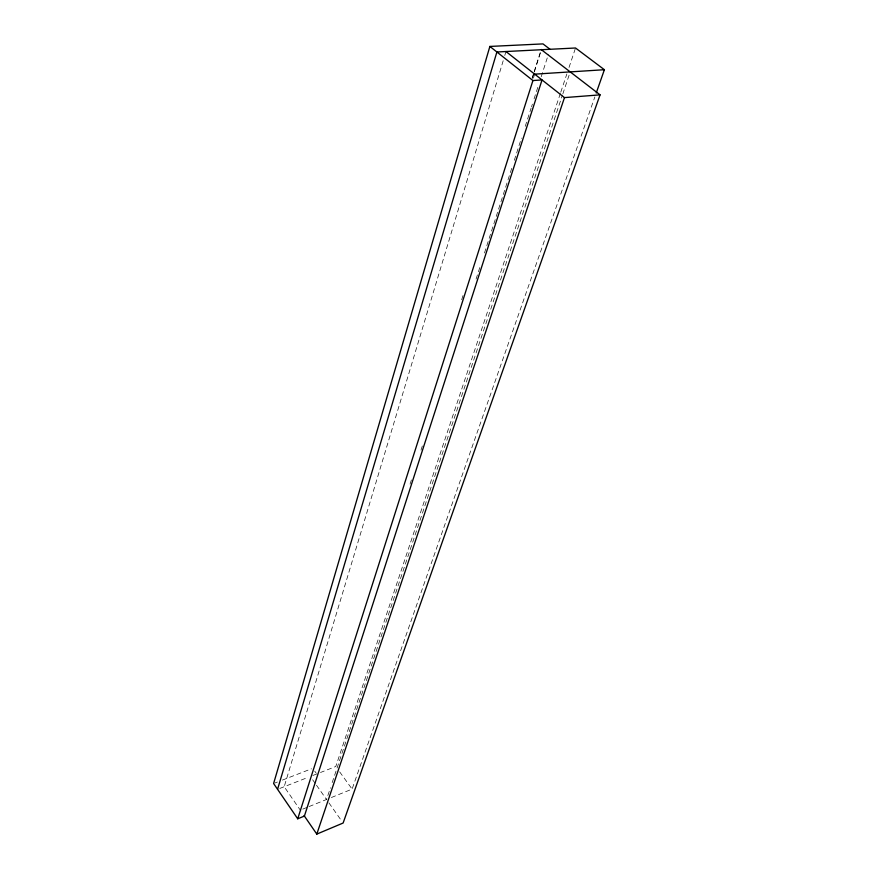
<?xml version="1.0" encoding="UTF-8"?>
<svg xmlns="http://www.w3.org/2000/svg" width="878" height="878" viewBox="0 0 878 878"><rect width="100%" height="100%" fill="white"/><g stroke="black" fill="none" stroke-linecap="round" stroke-linejoin="round"><path stroke-width="0.66" stroke-dasharray="4.39 3.29" d="M503.193 60.725L284.198 786.71L301.286 811.546M504.773 55.468L505.969 51.528M461.674 299.727L463.343 294.503M532.2 77.835L533.868 72.611M534.274 71.316L541.331 49.124M532.244 78.493L533.912 73.258M534.329 71.952L541.397 49.728M533.44 78.065L534.691 74.158M410.059 484.096L411.749 478.872M420.99 450.14L422.669 444.916M476.063 279.094L480.683 264.739M484.469 252.985L512.631 165.503M514.31 160.279L521.455 138.076M525.242 126.333L531.124 108.049M531.552 106.743L532.386 104.131M534.065 98.907L538.697 84.551M541.21 76.715L548.366 54.513M560.351 93.474L335.791 766.494L320.503 772.486M560.779 92.179L566.848 73.982M569.021 67.485L575.518 47.994M309.045 806.575L326.528 799.485L330.446 787.785M332.18 782.594L562.37 95.285M562.809 93.979L569.767 73.192M331.401 797.509L352.1 789.102L594.867 96.887M302.811 809.11L307.805 807.08M279.786 788.444L307.904 777.425M312.864 775.483L319.23 772.98M274.869 783.022L277.393 782.046M282.442 780.081L311.481 768.799M339.676 771.872L352.1 789.102M314.741 771.136L316.08 773.013M312.634 779.763L315.718 784.142M316.497 785.239L326.528 799.485M328.899 802.843L341.542 820.787"/><path stroke-width="1.32" d="M489.88 46.435L273.607 783.516L297.73 818.801L304.403 816.068L542.033 79.942L532.935 80.546L489.88 46.435L542.988 43.9L550.045 49.289M277.569 789.311L496.893 51.989L575.518 47.994L604.393 69.713L596.228 93.002M297.73 818.801L532.935 80.546M316.804 834.1L564.477 97.612L600.058 94.857L343.122 823.026L316.804 834.1L304.062 815.574M534.691 74.158L604.393 69.713M541.397 49.728L600.058 94.857M505.969 51.528L564.477 97.612"/></g></svg>
